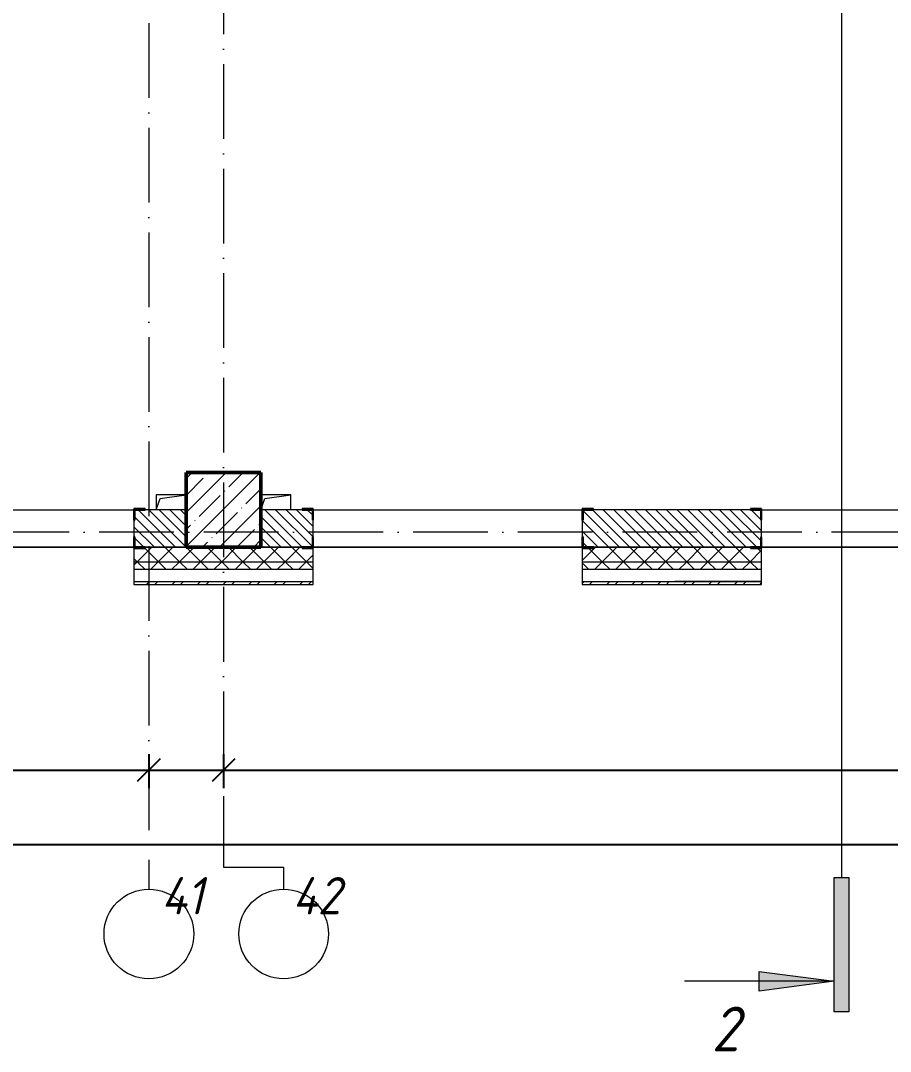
# Model space of a CAD drawing. Header units: millimetres. Extents: x -401725 to 250493, y 305116 to 802890.
# Drawn here: x 200827 to 206647, y 375348 to 382248 of the extents above; entities that cross this region are included whole.
import ezdxf

# ---------------------------------------------------------------- set-up
doc = ezdxf.new("R2010")
doc.units = ezdxf.units.MM
doc.linetypes.add('50_200_ШТРИХ_1Т_ш5_п1_п1_', pattern=[700, 500, -100, 0, -100])
for name, color, linetype, lineweight in [('A-____-____-DIMS', 7, 'Continuous', 9), ('A-GENM-____-MCUT', 7, 'Continuous', 25), ('A-GENM-____-OTLN', 7, 'Continuous', 9), ('A-GENM-____-OTLN-1', 7, 'Continuous', 25), ('A-WALL-____-MCUT', 7, 'Continuous', 13), ('A-WALL-____-MCUT-1', 7, 'Continuous', 9), ('A-WALL-____-OTLN', 7, 'Continuous', 9), ('A-WALL-____-PATT-1', 7, 'Continuous', 9), ('A-WALL-FNSH-MCUT-1', 7, 'Continuous', 9), ('G-____-____-SYMB', 7, 'Continuous', 9), ('S-COLS-____-MCUT', 7, 'Continuous', 50), ('S-COLS-____-OTLN', 7, 'Continuous', 9), ('S-GRID-____-IDEN', 7, 'Continuous', 9), ('S-GRID-____-OTLN', 7, 'Continuous', 9), ('S-GRID-____-OTLN-1', 7, '50_200_ШТРИХ_1Т_ш5_п1_п1_', 9)]:
    doc.layers.add(name, color=color, linetype=linetype, lineweight=lineweight)
doc.layers.add('G-____-____-SYMB-1', color=9, linetype='Continuous', lineweight=9, true_color=0x808080)
doc.styles.add('ISOCPEUR_I', font='isocpeui.ttf', dxfattribs={"width": 0.9, "height": 2.5})
doc.styles.add('ISOCPEUR_I_10', font='isocpeui.ttf', dxfattribs={"width": 0.9, "height": 180})
doc.styles.add('ISOCPEUR_I_9', font='isocpeui.ttf', dxfattribs={"width": 0.9, "height": 250})
doc.dimstyles.new('ISO-2_5_0_9К_БОЛЬШОЙ_ОСИ', dxfattribs={"dimscale": 304.8, "dimtxt": 248.995294, "dimasz": 0.492126, "dimexe": 0.393701, "dimexo": 0, "dimgap": 0, "dimtad": 1, "dimdec": 0, "dimzin": 0, "dimdsep": 46, "dimtxsty": 'ISOCPEUR_I', "dimblk1": 'OBLIQUE', "dimblk2": 'OBLIQUE', "dimsah": 1, "dimcen": 0.09, "dimdle": 0.393701, "dimazin": 0, "dimtfac": 1, "dimtdec": 4, "dimtix": 1, "dimtmove": 0, "dimatfit": 3, "dimfxl": 1, "dimtvp": 1, "dimtolj": 1, "dimtzin": 0, "dimarcsym": 2})
pattern_1 = [(45, (144685.44, 323542.24), (-70.71068, 70.71068), []), (135, (144685.44, 323542.24), (-70.71068, -70.71068), [])]
pattern_2 = [(135, (144685.44, 323542.244), (-35.35534, -35.35534), [])]
pattern_3 = [(45, (144685.44, 323542.24), (-85.53659, 85.53659), []), (45, (144742.46, 323542.24), (-85.53659, 85.53659), [])]

# ---------------------------------------------------------------- blocks, each defined once
blk = doc.blocks.new('BSC_Колонна _Прямоугольная - 500х500-V62-АР1_План отверстий 3 этажа в осях 1-64_Ю-ЯЯ')
at = {"layer": 'S-COLS-____-OTLN'}
h = blk.add_hatch(dxfattribs=at)
h.set_pattern_fill('FP_70', color=256, style=0, pattern_type=2)
h.set_pattern_definition([(45, (-57500, -55431.04), (-114.04925, 114.04925), []), (45, (-57385.95, -55431.04), (-114.04925, 114.04925), [201.613, -40.323, 3.353, -36.97])])
h.paths.add_polyline_path([(-250, -250), (250, -250), (250, 250), (-250, 250), (-250, 177.9)], flags=0)
at = {"layer": 'S-COLS-____-MCUT'}
for p, q in [((250, 250), (-250, 250)), ((-250, 250), (-250, -250)), ((250, -250), (250, 250)), ((-250, -250), (250, -250))]:
    blk.add_line(p, q, dxfattribs=at)
blk = doc.blocks.new('Фахверк_СКБ_Уголок - 250_2700-27497298-АР1_План отверстий 3 этажа в осях 1-64_Ю-ЯЯ')
at = {"layer": 'A-GENM-____-MCUT'}
for p, q in [((200, 181), (125, 181)), ((125, 181), (125, 106)), ((131, 106), (131, 175)), ((131, 175), (200, 175)), ((200, 175), (200, 181)), ((125, 106), (131, 106)), ((131, -6), (125, -6)), ((125, -6), (125, -81)), ((131, -75), (131, -6)), ((125, -81), (200, -81)), ((200, -75), (131, -75)), ((200, -81), (200, -75))]:
    blk.add_line(p, q, dxfattribs=at)
blk = doc.blocks.new('AR_Отверстие прямоугольное _в плите_ - AR_Отверстие прямоугольное _в плите_-V178-АР1_План отверстий 3 этажа в осях 1-64_Ю-ЯЯ')
at = {"layer": 'A-GENM-____-OTLN'}
for p, q in [((100, 50), (-100, 50)), ((-100, -50), (-75, 25)), ((-75, 25), (100, 50)), ((100, -50), (100, 50))]:
    blk.add_line(p, q, dxfattribs=at)
blk = doc.blocks.new('AR_Отверстие прямоугольное _в плите_ - AR_Отверстие прямоугольное _в плите_-V185-АР1_План отверстий 3 этажа в осях 1-64_Ю-ЯЯ')
at = {"layer": 'A-GENM-____-OTLN'}
for p, q in [((100, 50), (-100, 50)), ((-100, 50), (-100, -50)), ((-100, -50), (-75, 25)), ((-75, 25), (100, 50))]:
    blk.add_line(p, q, dxfattribs=at)
blk = doc.blocks.new('Ось сетки - Круг_Ø6_00__ISO-2_5_0_9K_-25732049-АР1_План отверстий 3 этажа в осях 1-64_Ю-ЯЯ')
at = {"layer": 'S-GRID-____-IDEN'}
blk.add_circle((0, 0), 3, dxfattribs=at)
blk = doc.blocks.new('Разрез - Концевая часть разреза-18266132-АР1_План отверстий 3 этажа в осях 1-64_Ю-ЯЯ')
at = {"layer": 'G-____-____-SYMB'}
for points in [[(0, 0.5), (0, -0.5), (-9, -0.5), (-9, 0.5)], [(-6.292, -5.5), (-7.609, -5.5), (-6.95, -0.5)]]:
    blk.add_hatch(color=256, dxfattribs=at).paths.add_polyline_path(points, flags=0)
for p, q in [((0, 0.5), (-9, 0.5)), ((-9, 0.5), (-9, -0.5)), ((0, -0.5), (0, 0.5)), ((-9, -0.5), (0, -0.5)), ((-6.95, -0.5), (-7.609, -5.5)), ((-6.95, -0.5), (-6.95, -10.5)), ((-6.292, -5.5), (-6.95, -0.5)), ((-7.609, -5.5), (-6.292, -5.5))]:
    blk.add_line(p, q, dxfattribs=at)
blk = doc.blocks.new('_Oblique')
at = {"color": 0, "linetype": 'ByBlock', "lineweight": -2}
blk.add_line((-0.5, -0.5), (0.5, 0.5), dxfattribs=at)
blk = doc.blocks.new('*D9751')
at = {"layer": 'A-____-____-DIMS', "color": 0, "lineweight": -2, "transparency": 16777216}
for p, q in [((199185.4, 377336.8), (199185.4, 377110.7)), ((201685.4, 377336.8), (201685.4, 377110.7)), ((199065.4, 377230.7), (201805.4, 377230.7))]:
    blk.add_line(p, q, dxfattribs=at)
at = {"layer": 'Defpoints', "color": 0, "transparency": 16777216}
for p in [(199185.4, 377336.8), (201685.4, 377336.8), (201685.4, 377230.7)]:
    blk.add_point(p, dxfattribs=at)
at = {"layer": 'A-____-____-DIMS', "color": 0, "lineweight": -2, "transparency": 16777216, "xscale": 150, "yscale": 150, "zscale": 150, "rotation": 180}
blk.add_blockref('_Oblique', (199185.4, 377230.7), dxfattribs=at)
at = {"layer": 'A-____-____-DIMS', "color": 0, "lineweight": -2, "transparency": 16777216, "xscale": 150, "yscale": 150, "zscale": 150}
blk.add_blockref('_Oblique', (201685.4, 377230.7), dxfattribs=at)
at = {"layer": 'A-____-____-DIMS', "color": 0, "transparency": 16777216, "insert": (200435.4, 377232), "char_height": 2.5, "width": 758.478, "attachment_point": 5, "style": 'ISOCPEUR_I'}
blk.add_mtext('\\A1;2500', dxfattribs=at)
blk = doc.blocks.new('*D9752')
at = {"layer": 'A-____-____-DIMS', "color": 0, "lineweight": -2, "transparency": 16777216}
for p, q in [((201685.4, 377336.8), (201685.4, 377110.7)), ((202185.4, 377336.8), (202185.4, 377110.7)), ((201565.4, 377230.7), (202305.4, 377230.7))]:
    blk.add_line(p, q, dxfattribs=at)
at = {"layer": 'Defpoints', "color": 0, "transparency": 16777216}
for p in [(201685.4, 377336.8), (202185.4, 377336.8), (202185.4, 377230.7)]:
    blk.add_point(p, dxfattribs=at)
at = {"layer": 'A-____-____-DIMS', "color": 0, "lineweight": -2, "transparency": 16777216, "xscale": 150, "yscale": 150, "zscale": 150, "rotation": 180}
blk.add_blockref('_Oblique', (201685.4, 377230.7), dxfattribs=at)
at = {"layer": 'A-____-____-DIMS', "color": 0, "lineweight": -2, "transparency": 16777216, "xscale": 150, "yscale": 150, "zscale": 150}
blk.add_blockref('_Oblique', (202185.4, 377230.7), dxfattribs=at)
at = {"layer": 'A-____-____-DIMS', "color": 0, "transparency": 16777216, "insert": (201935.4, 377232), "char_height": 2.5, "width": 568.858, "attachment_point": 5, "style": 'ISOCPEUR_I'}
blk.add_mtext('\\A1;500', dxfattribs=at)
blk = doc.blocks.new('*D9753')
at = {"layer": 'A-____-____-DIMS', "color": 0, "lineweight": -2, "transparency": 16777216}
for p, q in [((202185.4, 377336.8), (202185.4, 377110.7)), ((207685.4, 377336.8), (207685.4, 377110.7)), ((202065.4, 377230.7), (207805.4, 377230.7))]:
    blk.add_line(p, q, dxfattribs=at)
at = {"layer": 'Defpoints', "color": 0, "transparency": 16777216}
for p in [(202185.4, 377336.8), (207685.4, 377336.8), (207685.4, 377230.7)]:
    blk.add_point(p, dxfattribs=at)
at = {"layer": 'A-____-____-DIMS', "color": 0, "lineweight": -2, "transparency": 16777216, "xscale": 150, "yscale": 150, "zscale": 150, "rotation": 180}
blk.add_blockref('_Oblique', (202185.4, 377230.7), dxfattribs=at)
at = {"layer": 'A-____-____-DIMS', "color": 0, "lineweight": -2, "transparency": 16777216, "xscale": 150, "yscale": 150, "zscale": 150}
blk.add_blockref('_Oblique', (207685.4, 377230.7), dxfattribs=at)
at = {"layer": 'A-____-____-DIMS', "color": 0, "transparency": 16777216, "insert": (204935.4, 377232), "char_height": 2.5, "width": 758.478, "attachment_point": 5, "style": 'ISOCPEUR_I'}
blk.add_mtext('\\A1;5500', dxfattribs=at)
blk = doc.blocks.new('*D9695')
at = {"layer": 'A-____-____-DIMS', "color": 0, "lineweight": -2, "transparency": 16777216}
for p, q in [((142335.4, 376840), (142335.4, 376613.9)), ((215735.4, 376840), (215735.4, 376613.9)), ((142215.4, 376733.9), (215855.4, 376733.9))]:
    blk.add_line(p, q, dxfattribs=at)
at = {"layer": 'Defpoints', "color": 0, "transparency": 16777216}
for p in [(142335.4, 376840), (215735.4, 376840), (215735.4, 376733.9)]:
    blk.add_point(p, dxfattribs=at)
at = {"layer": 'A-____-____-DIMS', "color": 0, "lineweight": -2, "transparency": 16777216, "xscale": 150, "yscale": 150, "zscale": 150, "rotation": 180}
blk.add_blockref('_Oblique', (142335.4, 376733.9), dxfattribs=at)
at = {"layer": 'A-____-____-DIMS', "color": 0, "lineweight": -2, "transparency": 16777216, "xscale": 150, "yscale": 150, "zscale": 150}
blk.add_blockref('_Oblique', (215735.4, 376733.9), dxfattribs=at)
at = {"layer": 'A-____-____-DIMS', "color": 0, "transparency": 16777216, "insert": (179035.4, 376735.2), "char_height": 2.5, "width": 971.082, "attachment_point": 5, "style": 'ISOCPEUR_I'}
blk.add_mtext('\\A1;73400', dxfattribs=at)

msp = doc.modelspace()

# ---------------------------------------------------------------- hatches: boundary and pattern name
at = {"layer": 'A-WALL-____-PATT-1'}
h = msp.add_hatch(dxfattribs=at)
h.set_pattern_fill('FP_9', color=256, style=0, pattern_type=2)
h.set_pattern_definition(pattern_2)
h.paths.add_polyline_path([(199435.4376, 378723.2863), (199779.4376, 378723.2863), (199779.4376, 378792.2863), (199785.4376, 378792.2863), (199785.4376, 378904.2863), (199779.4376, 378904.2863), (199779.4376, 378973.2863), (199435.4376, 378973.2863)], flags=0)
h.paths.add_polyline_path([(201935.4376, 378723.2863), (201935.4376, 378973.2863), (201591.4376, 378973.2863), (201591.4376, 378904.2863), (201585.4376, 378904.2863), (201585.4376, 378792.2863), (201591.4376, 378792.2863), (201591.4376, 378723.2863), (201660.4376, 378723.2863)], flags=0)
h = msp.add_hatch(dxfattribs=at)
h.set_pattern_fill('FP_9', color=256, style=0, pattern_type=2)
h.set_pattern_definition(pattern_2)
h.paths.add_polyline_path([(207591.4376, 378723.2863), (207935.4376, 378723.2863), (207935.4376, 378973.2863), (207591.4376, 378973.2863), (207591.4376, 378904.2863), (207585.4376, 378904.2863), (207585.4376, 378792.2863), (207591.4376, 378792.2863)], flags=0)
h.paths.add_polyline_path([(205710.4376, 378723.2863), (205779.4376, 378723.2863), (205779.4376, 378792.2863), (205785.4376, 378792.2863), (205785.4376, 378904.2863), (205779.4376, 378904.2863), (205779.4376, 378973.2863), (204591.4376, 378973.2863), (204591.4376, 378904.2863), (204585.4376, 378904.2863), (204585.4376, 378792.2863), (204591.4376, 378792.2863), (204591.4376, 378723.2863), (204765.1974, 378723.2863)], flags=0)
h.paths.add_polyline_path([(202779.4376, 378723.2863), (202779.4376, 378792.2863), (202785.4376, 378792.2863), (202785.4376, 378904.2863), (202779.4376, 378904.2863), (202779.4376, 378973.2863), (202435.4376, 378973.2863), (202435.4376, 378723.2863), (202710.4376, 378723.2863)], flags=0)
h = msp.add_hatch(dxfattribs=at)
h.set_pattern_fill('FP_4', color=256, style=0, pattern_type=2)
h.set_pattern_definition(pattern_1)
h.paths.add_polyline_path([(218904.9117, 378623.2863), (218985.4376, 378623.2863), (218985.4376, 378723.2863), (212635.4376, 378723.2863), (212635.4376, 378623.2863), (215369.9832, 378623.2863)], flags=0)
h.paths.add_polyline_path([(208300.126, 378623.2863), (208685.4376, 378623.2863), (208685.4376, 378717.2863), (208610.4376, 378717.2863), (208610.4376, 378723.2863), (207660.4376, 378723.2863), (207660.4376, 378717.2863), (207585.4376, 378717.2863), (207585.4376, 378623.2863), (207935.4376, 378623.2863)], flags=0)
h.paths.add_polyline_path([(210067.5903, 378623.2863), (211635.4376, 378623.2863), (211635.4376, 378723.2863), (209760.4376, 378723.2863), (209760.4376, 378717.2863), (209685.4376, 378717.2863), (209685.4376, 378623.2863)], flags=0)
h.paths.add_polyline_path([(204660.4376, 378623.2863), (205785.4376, 378623.2863), (205785.4376, 378717.2863), (205710.4376, 378717.2863), (205710.4376, 378723.2863), (204660.4376, 378723.2863), (204660.4376, 378717.2863), (204585.4376, 378717.2863), (204585.4376, 378623.2863), (204591.4376, 378623.2863)], flags=0)
h.paths.add_polyline_path([(202785.4376, 378623.2863), (202785.4376, 378717.2863), (202710.4376, 378717.2863), (202710.4376, 378723.2863), (201660.4376, 378723.2863), (201660.4376, 378717.2863), (201585.4376, 378717.2863), (201585.4376, 378623.2863), (202114.001, 378623.2863)], flags=0)
h.paths.add_polyline_path([(198660.4376, 378623.2863), (199785.4376, 378623.2863), (199785.4376, 378717.2863), (199710.4376, 378717.2863), (199710.4376, 378723.2863), (198660.4376, 378723.2863), (198660.4376, 378717.2863), (198585.4376, 378717.2863), (198585.4376, 378623.2863)], flags=0)
h.paths.add_polyline_path([(196710.4376, 378623.2863), (196785.4376, 378623.2863), (196785.4376, 378717.2863), (196710.4376, 378717.2863), (196710.4376, 378723.2863), (195660.4376, 378723.2863), (195660.4376, 378717.2863), (195585.4376, 378717.2863), (195585.4376, 378623.2863), (195927.876, 378623.2863)], flags=0)
h.paths.add_polyline_path([(192935.4376, 378623.2863), (193785.4376, 378623.2863), (193785.4376, 378717.2863), (193710.4376, 378717.2863), (193710.4376, 378723.2863), (192660.4376, 378723.2863), (192660.4376, 378717.2863), (192585.4376, 378717.2863), (192585.4376, 378623.2863), (192660.4376, 378623.2863)], flags=0)
h.paths.add_polyline_path([(190625.4831, 378623.2863), (190785.4376, 378623.2863), (190785.4376, 378717.2863), (190710.4376, 378717.2863), (190710.4376, 378723.2863), (189110.4376, 378723.2863), (189110.4376, 378717.2863), (189035.4376, 378717.2863), (189035.4376, 378623.2863), (189741.751, 378623.2863)], flags=0)
h.paths.add_polyline_path([(187090.5546, 378623.2863), (187235.4376, 378623.2863), (187235.4376, 378717.2863), (187160.4376, 378717.2863), (187160.4376, 378723.2863), (186110.4376, 378723.2863), (186110.4376, 378717.2863), (186035.4376, 378717.2863), (186035.4376, 378623.2863)], flags=0)
h.paths.add_polyline_path([(184235.4376, 378623.2863), (184235.4376, 378717.2863), (184160.4376, 378717.2863), (184160.4376, 378723.2863), (183110.4376, 378723.2863), (183110.4376, 378717.2863), (183035.4376, 378717.2863), (183035.4376, 378623.2863), (183555.626, 378623.2863)], flags=0)
h.paths.add_polyline_path([(180904.4296, 378623.2863), (181235.4376, 378623.2863), (181235.4376, 378717.2863), (181160.4376, 378717.2863), (181160.4376, 378723.2863), (180110.4376, 378723.2863), (180110.4376, 378717.2863), (180035.4376, 378717.2863), (180035.4376, 378623.2863), (180462.5635, 378623.2863)], flags=0)
h.paths.add_polyline_path([(177110.4376, 378623.2863), (178235.4376, 378623.2863), (178235.4376, 378717.2863), (178160.4376, 378717.2863), (178160.4376, 378723.2863), (177110.4376, 378723.2863), (177110.4376, 378717.2863), (177035.4376, 378717.2863), (177035.4376, 378623.2863), (177041.4376, 378623.2863)], flags=0)
h.paths.add_polyline_path([(174035.4376, 378623.2863), (175235.4376, 378623.2863), (175235.4376, 378717.2863), (175160.4376, 378717.2863), (175160.4376, 378723.2863), (174110.4376, 378723.2863), (174110.4376, 378717.2863), (174035.4376, 378717.2863)], flags=0)
h.paths.add_polyline_path([(172235.4376, 378623.2863), (172235.4376, 378717.2863), (172160.4376, 378717.2863), (172160.4376, 378723.2863), (171110.4376, 378723.2863), (171110.4376, 378717.2863), (171035.4376, 378717.2863), (171035.4376, 378623.2863), (172067.1081, 378623.2863)], flags=0)
h.paths.add_polyline_path([(168110.4376, 378623.2863), (169235.4376, 378623.2863), (169235.4376, 378717.2863), (169160.4376, 378717.2863), (169160.4376, 378723.2863), (168110.4376, 378723.2863), (168110.4376, 378717.2863), (168035.4376, 378717.2863), (168035.4376, 378623.2863), (168041.4376, 378623.2863)], flags=0)
h.paths.add_polyline_path([(166235.4376, 378623.2863), (166235.4376, 378717.2863), (166160.4376, 378717.2863), (166160.4376, 378723.2863), (165110.4376, 378723.2863), (165110.4376, 378717.2863), (165035.4376, 378717.2863), (165035.4376, 378623.2863), (166160.4376, 378623.2863)], flags=0)
h.paths.add_polyline_path([(162885.4376, 378623.2863), (163235.4376, 378623.2863), (163235.4376, 378717.2863), (163160.4376, 378717.2863), (163160.4376, 378723.2863), (162110.4376, 378723.2863), (162110.4376, 378717.2863), (162035.4376, 378717.2863), (162035.4376, 378623.2863), (162385.4376, 378623.2863)], flags=0)
h.paths.add_polyline_path([(161035.4376, 378623.2863), (161035.4376, 378717.2863), (160960.4376, 378717.2863), (160960.4376, 378723.2863), (151235.4376, 378723.2863), (151235.4376, 378623.2863), (160578.5903, 378623.2863)], flags=0)
h.paths.add_polyline_path([(150235.4376, 378623.2863), (150235.4376, 378723.2863), (142235.4376, 378723.2863), (142235.4376, 378623.2863), (148206.3402, 378623.2863)], flags=0)
h = msp.add_hatch(dxfattribs=at)
h.set_pattern_fill('FP_4', color=256, style=0, pattern_type=2)
h.set_pattern_definition(pattern_1)
h.paths.add_polyline_path([(218985.4376, 378573.2863), (218985.4376, 378623.2863), (212635.4376, 378623.2863), (212635.4376, 378573.2863), (218904.9117, 378573.2863)], flags=0)
h.paths.add_polyline_path([(211635.4376, 378573.2863), (211635.4376, 378623.2863), (209685.4376, 378623.2863), (209685.4376, 378573.2863), (210067.5903, 378573.2863)], flags=0)
h.paths.add_polyline_path([(205785.4376, 378573.2863), (205785.4376, 378623.2863), (204585.4376, 378623.2863), (204585.4376, 378573.2863), (204765.1974, 378573.2863)], flags=0)
h.paths.add_polyline_path([(208300.126, 378573.2863), (208685.4376, 378573.2863), (208685.4376, 378623.2863), (207585.4376, 378623.2863), (207585.4376, 378573.2863)], flags=0)
h.paths.add_polyline_path([(202114.001, 378573.2863), (202785.4376, 378573.2863), (202785.4376, 378623.2863), (201585.4376, 378623.2863), (201585.4376, 378573.2863)], flags=0)
h.paths.add_polyline_path([(199785.4376, 378573.2863), (199785.4376, 378623.2863), (198585.4376, 378623.2863), (198585.4376, 378573.2863), (199462.8046, 378573.2863)], flags=0)
h.paths.add_polyline_path([(196785.4376, 378573.2863), (196785.4376, 378623.2863), (195585.4376, 378623.2863), (195585.4376, 378573.2863), (195927.876, 378573.2863)], flags=0)
h.paths.add_polyline_path([(193785.4376, 378573.2863), (193785.4376, 378623.2863), (192585.4376, 378623.2863), (192585.4376, 378573.2863), (193276.6796, 378573.2863)], flags=0)
h.paths.add_polyline_path([(190785.4376, 378573.2863), (190785.4376, 378623.2863), (189035.4376, 378623.2863), (189035.4376, 378573.2863), (190625.4831, 378573.2863)], flags=0)
h.paths.add_polyline_path([(187235.4376, 378573.2863), (187235.4376, 378623.2863), (186035.4376, 378623.2863), (186035.4376, 378573.2863), (187090.5546, 378573.2863)], flags=0)
h.paths.add_polyline_path([(184235.4376, 378573.2863), (184235.4376, 378623.2863), (183035.4376, 378623.2863), (183035.4376, 378573.2863), (183555.626, 378573.2863)], flags=0)
h.paths.add_polyline_path([(181235.4376, 378573.2863), (181235.4376, 378623.2863), (180035.4376, 378623.2863), (180035.4376, 378573.2863), (180904.4296, 378573.2863)], flags=0)
h.paths.add_polyline_path([(177035.4376, 378573.2863), (178235.4376, 378573.2863), (178235.4376, 378623.2863), (177035.4376, 378623.2863)], flags=0)
h.paths.add_polyline_path([(174718.3046, 378573.2863), (175235.4376, 378573.2863), (175235.4376, 378623.2863), (174035.4376, 378623.2863), (174035.4376, 378573.2863)], flags=0)
h.paths.add_polyline_path([(172067.1081, 378573.2863), (172235.4376, 378573.2863), (172235.4376, 378623.2863), (171035.4376, 378623.2863), (171035.4376, 378573.2863), (171183.376, 378573.2863)], flags=0)
h.paths.add_polyline_path([(169235.4376, 378573.2863), (169235.4376, 378623.2863), (168035.4376, 378623.2863), (168035.4376, 378573.2863), (168532.1796, 378573.2863)], flags=0)
h.paths.add_polyline_path([(165880.9831, 378573.2863), (166235.4376, 378573.2863), (166235.4376, 378623.2863), (165035.4376, 378623.2863), (165035.4376, 378573.2863)], flags=0)
h.paths.add_polyline_path([(163229.7867, 378573.2863), (163235.4376, 378573.2863), (163235.4376, 378623.2863), (162035.4376, 378623.2863), (162035.4376, 378573.2863), (162346.0545, 378573.2863)], flags=0)
h.paths.add_polyline_path([(160578.5903, 378573.2863), (161035.4376, 378573.2863), (161035.4376, 378623.2863), (151235.4376, 378623.2863), (151235.4376, 378573.2863), (158811.126, 378573.2863)], flags=0)
h.paths.add_polyline_path([(150235.4376, 378573.2863), (150235.4376, 378623.2863), (142135.4376, 378623.2863), (142135.4376, 378573.2863), (148206.3402, 378573.2863)], flags=0)
h = msp.add_hatch(dxfattribs=at)
h.set_pattern_fill('FP_6', color=256, style=0, pattern_type=2)
h.set_pattern_definition(pattern_3)
h.paths.add_polyline_path([(204765.1974, 378473.2863), (205205.4376, 378473.2863), (205205.4376, 378493.2863), (204585.4376, 378493.2863), (204585.4376, 378473.2863)], flags=0)
h.paths.add_polyline_path([(202785.4376, 378473.2863), (202785.4376, 378493.2863), (201585.4376, 378493.2863), (201585.4376, 378473.2863), (202114.001, 378473.2863)], flags=0)
h.paths.add_polyline_path([(198585.4376, 378473.2863), (199785.4376, 378473.2863), (199785.4376, 378493.2863), (198585.4376, 378493.2863)], flags=0)
h.paths.add_polyline_path([(196785.4376, 378473.2863), (196785.4376, 378493.2863), (195585.4376, 378493.2863), (195585.4376, 378473.2863), (195927.876, 378473.2863)], flags=0)
h.paths.add_polyline_path([(193276.6796, 378473.2863), (193785.4376, 378473.2863), (193785.4376, 378493.2863), (192585.4376, 378493.2863), (192585.4376, 378473.2863)], flags=0)
h.paths.add_polyline_path([(190785.4376, 378473.2863), (190785.4376, 378493.2863), (189920.4376, 378493.2863), (189920.4376, 378473.2863), (190625.4831, 378473.2863)], flags=0)
h = msp.add_hatch(dxfattribs=at)
h.set_pattern_fill('FP_6', color=256, style=0, pattern_type=2)
h.set_pattern_definition(pattern_3)
h.paths.add_polyline_path([(218885.4376, 378473.2863), (218885.4376, 378493.2863), (212635.4376, 378493.2863), (212635.4376, 378473.2863), (215369.9832, 378473.2863)], flags=0)
h.paths.add_polyline_path([(211635.4376, 378473.2863), (211635.4376, 378493.2863), (209685.4376, 378493.2863), (209685.4376, 378473.2863), (210067.5903, 378473.2863)], flags=0)
h.paths.add_polyline_path([(207585.4376, 378473.2863), (208685.4376, 378473.2863), (208685.4376, 378493.2863), (207585.4376, 378493.2863)], flags=0)
h.paths.add_polyline_path([(205205.4376, 378473.2863), (205785.4376, 378473.2863), (205785.4376, 378493.2863), (205205.4376, 378493.2863)], flags=0)

# ---------------------------------------------------------------- linework, layer by layer
at = {"layer": 'A-WALL-____-MCUT'}
for p, q in [((201935.4376, 378973.2863), (201660.4376, 378973.2863)), ((202710.4376, 378973.2863), (202435.4376, 378973.2863)), ((205710.4376, 378973.2863), (204660.4376, 378973.2863)), ((201585.4376, 378904.2863), (201585.4376, 378792.2863)), ((202785.4376, 378792.2863), (202785.4376, 378904.2863)), ((204585.4376, 378904.2863), (204585.4376, 378792.2863)), ((205785.4376, 378792.2863), (205785.4376, 378904.2863)), ((201585.4376, 378717.2863), (201585.4376, 378493.2863)), ((202785.4376, 378493.2863), (202785.4376, 378717.2863)), ((204585.4376, 378717.2863), (204585.4376, 378493.2863)), ((205785.4376, 378493.2863), (205785.4376, 378717.2863)), ((201585.4376, 378493.2863), (202785.4376, 378493.2863)), ((204585.4376, 378493.2863), (205785.4376, 378493.2863))]:
    msp.add_line(p, q, dxfattribs=at)
at = {"layer": 'A-WALL-____-MCUT-1'}
for p, q in [((201935.4376, 378723.2863), (201660.4376, 378723.2863)), ((201660.4376, 378723.2863), (201935.4376, 378723.2863)), ((202710.4376, 378723.2863), (202435.4376, 378723.2863)), ((202435.4376, 378723.2863), (202710.4376, 378723.2863)), ((205710.4376, 378723.2863), (204660.4376, 378723.2863)), ((204660.4376, 378723.2863), (205710.4376, 378723.2863)), ((202785.4376, 378623.2863), (201585.4376, 378623.2863)), ((202785.4376, 378573.2863), (201585.4376, 378573.2863)), ((205785.4376, 378623.2863), (204585.4376, 378623.2863)), ((205785.4376, 378573.2863), (204585.4376, 378573.2863))]:
    msp.add_line(p, q, dxfattribs=at)
at = {"layer": 'A-WALL-____-OTLN'}
for p, q in [((199785.4376, 378973.2863), (201585.4376, 378973.2863)), ((202785.4376, 378973.2863), (204585.4376, 378973.2863)), ((205785.4376, 378973.2863), (207585.4376, 378973.2863)), ((199785.4376, 378723.2863), (201585.4376, 378723.2863)), ((201585.4376, 378723.2863), (199785.4376, 378723.2863)), ((202785.4376, 378723.2863), (204585.4376, 378723.2863)), ((204585.4376, 378723.2863), (202785.4376, 378723.2863)), ((205785.4376, 378723.2863), (207585.4376, 378723.2863)), ((207585.4376, 378723.2863), (205785.4376, 378723.2863))]:
    msp.add_line(p, q, dxfattribs=at)
at = {"layer": 'A-WALL-FNSH-MCUT-1'}
for p, q in [((201585.4376, 378493.2863), (201585.4376, 378473.2863)), ((202785.4376, 378473.2863), (202785.4376, 378493.2863)), ((204585.4376, 378493.2863), (204585.4376, 378493.2863)), ((204585.4376, 378493.2863), (204585.4376, 378473.2863)), ((205785.4376, 378493.2863), (205205.4376, 378493.2863)), ((205785.4376, 378473.2863), (205785.4376, 378493.2863)), ((201585.4376, 378473.2863), (202785.4376, 378473.2863)), ((204585.4376, 378473.2863), (205205.4376, 378473.2863)), ((205205.4376, 378473.2863), (205785.4376, 378473.2863))]:
    msp.add_line(p, q, dxfattribs=at)
at = {"layer": 'G-____-____-SYMB-1'}
msp.add_line((206319.7463, 410061.5442), (206319.7463, 376512.6204), dxfattribs=at)
at = {"layer": 'S-GRID-____-OTLN'}
for p, q in [((202185.4376, 376581.7685), (202587.1739, 376581.7685)), ((202587.1739, 376581.7685), (202587.1739, 376433.8321))]:
    msp.add_line(p, q, dxfattribs=at)
at = {"layer": 'S-GRID-____-OTLN-1'}
for p, q in [((201685.4376, 414435.0957), (201685.4376, 376433.8321)), ((202185.4376, 414161.7479), (202185.4376, 376581.7685)), ((248759.8442, 378823.2863), (140016.6674, 378823.2863))]:
    msp.add_line(p, q, dxfattribs=at)

# ---------------------------------------------------------------- block references
at = {"layer": 'A-GENM-____-OTLN'}
for name, p in [('AR_Отверстие прямоугольное _в плите_ - AR_Отверстие прямоугольное _в плите_-V185-АР1_План отверстий 3 этажа в осях 1-64_Ю-ЯЯ', (201835.4376, 379023.2863)), ('AR_Отверстие прямоугольное _в плите_ - AR_Отверстие прямоугольное _в плите_-V178-АР1_План отверстий 3 этажа в осях 1-64_Ю-ЯЯ', (202535.4376, 379023.2863))]:
    msp.add_blockref(name, p, dxfattribs=at)
at = {"layer": 'A-GENM-____-OTLN-1'}
for p in [(201460.4376, 378798.2863), (204460.4376, 378798.2863)]:
    msp.add_blockref('Фахверк_СКБ_Уголок - 250_2700-27497298-АР1_План отверстий 3 этажа в осях 1-64_Ю-ЯЯ', p, dxfattribs=at)
at = {"layer": 'A-GENM-____-OTLN-1', "rotation": 180}
for p in [(202910.4376, 378898.2863), (205910.4376, 378898.2863)]:
    msp.add_blockref('Фахверк_СКБ_Уголок - 250_2700-27497298-АР1_План отверстий 3 этажа в осях 1-64_Ю-ЯЯ', p, dxfattribs=at)
at = {"layer": 'G-____-____-SYMB', "extrusion": (0, 0, -1), "xscale": 99.99999999999993, "yscale": 99.99999999999993, "zscale": 99.99999999999993, "rotation": 90.00000000000053}
msp.add_blockref('Разрез - Концевая часть разреза-18266132-АР1_План отверстий 3 этажа в осях 1-64_Ю-ЯЯ', (-206319.7463, 376512.6204), dxfattribs=at)
at = {"layer": 'S-COLS-____-OTLN'}
msp.add_blockref('BSC_Колонна _Прямоугольная - 500х500-V62-АР1_План отверстий 3 этажа в осях 1-64_Ю-ЯЯ', (202185.4376, 378973.2863), dxfattribs=at)
at = {"layer": 'S-GRID-____-IDEN', "xscale": 99.99999999999993, "yscale": 99.99999999999993, "zscale": 99.99999999999993, "rotation": 180}
for p in [(201685.4376, 376133.8321), (202587.1739, 376133.8321)]:
    msp.add_blockref('Ось сетки - Круг_Ø6_00__ISO-2_5_0_9K_-25732049-АР1_План отверстий 3 этажа в осях 1-64_Ю-ЯЯ', p, dxfattribs=at)

# ---------------------------------------------------------------- texts
at = {"layer": 'G-____-____-SYMB', "insert": (205450.6466, 375647.8021), "char_height": 300, "width": 256.54, "attachment_point": 1, "style": 'ISOCPEUR_I_10'}
msp.add_mtext('\\fISOCPEUR|b0|i1|c204|p34|;2', dxfattribs=at)
at = {"layer": 'S-GRID-____-IDEN', "char_height": 250, "attachment_point": 1, "style": 'ISOCPEUR_I_9'}
for s, insert, width in [('41', (201767.5811, 376515.0195), 367.974562), ('42', (202645.4674, 376515.0195), 425.696062)]:
    msp.add_mtext(s, dxfattribs=dict(at, insert=insert, width=width))

# ---------------------------------------------------------------- dimensions: what is measured, and where the dimension line sits
at = {"layer": 'A-____-____-DIMS'}
for base, p1, p2, override, picture, middle in [((201685.4376, 377230.7114), (199185.4376, 377336.7774), (201685.4376, 377336.7774), {"dimpost": '<>', "dimfxl": 2500}, '*D9751', (200435.4376, 377231.9614)), ((202185.4376, 377230.7114), (201685.4376, 377336.7774), (202185.4376, 377336.7774), {"dimpost": '<>', "dimfxl": 500}, '*D9752', (201935.4376, 377231.9614)), ((207685.4376, 377230.7114), (202185.4376, 377336.7774), (207685.4376, 377336.7774), {"dimpost": '<>', "dimfxl": 5500}, '*D9753', (204935.4376, 377231.9614)), ((215735.4376, 376733.9111), (142335.4376, 376839.9772), (215735.4376, 376839.9772), {"dimpost": '<>', "dimfxl": 73400}, '*D9695', (179035.4376, 376735.1772))]:
    dim = msp.add_linear_dim(base=base, p1=p1, p2=p2, dimstyle='ISO-2_5_0_9К_БОЛЬШОЙ_ОСИ', override=override, dxfattribs=at)
    dim.commit()
    dim.dimension.update_dxf_attribs({"geometry": picture, "text_midpoint": middle})

doc.saveas('drawing.dxf')
